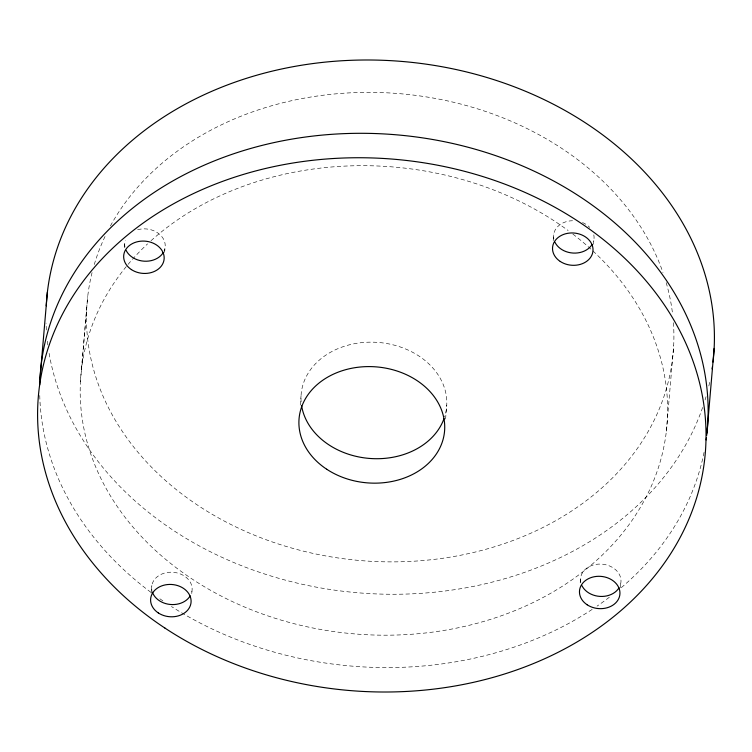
<?xml version="1.0" encoding="UTF-8"?>
<svg xmlns="http://www.w3.org/2000/svg" width="752" height="752" viewBox="0 0 752 752"><rect width="100%" height="100%" fill="white"/><g stroke="black" fill="none" stroke-linecap="round" stroke-linejoin="round"><path stroke-width="0.56" stroke-dasharray="3.76 2.82" d="M81.442 369.693L87.721 296.382M80.436 381.725L86.715 308.414M124.437 247.662L124.917 242.106M164.632 252.428L165.008 247.991M151.18 593.234L151.848 585.46M191.751 593.563L191.939 591.335M300.245 405.102L301.044 395.796M445.569 419.043L446.763 405.084M553.199 240.64L553.773 233.975M593.488 244.297L593.864 239.85M580.224 582.875L580.704 577.32M620.419 587.65L620.804 583.204M666.375 431.178L673.66 345.835M704.06 452.309A334.678 266.584 4.9 0 1 620.221 588.553M609.346 597.248A334.678 266.584 4.9 0 1 597.05 606.131M592.181 609.393A334.678 266.584 4.9 0 1 171.447 606.516M162.94 600.895A334.678 266.584 4.9 0 1 159.227 598.338M150.973 592.369A334.678 266.584 4.9 0 1 39.743 395.251M709.653 382.326A334.678 266.584 4.9 0 1 708.647 386.754M706.053 396.661A334.678 266.584 4.9 0 1 705.075 399.932M702.631 407.443A334.678 266.584 4.9 0 1 357.708 592.755A334.678 266.584 4.9 0 1 48.852 351.842M47.827 344.952A334.678 266.584 4.9 0 1 47.141 339.199M46.37 330.006A334.678 266.584 4.9 0 1 46.06 323.087M572.836 234.06A294.107 234.267 4.9 0 1 593.469 563.098A294.107 234.267 4.9 0 1 182.708 572.545A294.107 234.267 4.9 0 1 147.599 243.845M151.011 240.725A294.107 234.267 4.9 0 1 568.164 230.554M673.416 322.721A294.107 234.267 4.9 0 1 359.052 560.437A294.107 234.267 4.9 0 1 92.44 271.124M94.273 264.516A294.107 234.267 4.9 0 1 105.759 234.962M110.412 225.957A294.107 234.267 4.9 0 1 399.679 93.671A294.107 234.267 4.9 0 1 662.973 272.534M666.178 282.592A294.107 234.267 4.9 0 1 672.655 314.637M580.779 582.321A20.285 16.159 4.9 0 1 602.568 564.207A20.285 16.159 4.9 0 1 619.808 586.344M137.616 229.736A20.285 16.159 4.9 0 1 159.104 233.9A20.285 16.159 4.9 0 1 164.021 251.121M124.982 247.098A20.285 16.159 4.9 0 1 125.311 240.499M151.913 590.452A20.285 16.159 4.9 0 1 172.697 572.253A20.285 16.159 4.9 0 1 191.544 592.943M593.798 234.859A20.285 16.159 4.9 0 1 593.469 241.458M553.839 238.967A20.285 16.159 4.9 0 1 572.554 220.731M582.518 222.573A20.285 16.159 4.9 0 1 589.756 227.424M301.129 401.822A73.019 58.167 4.9 0 1 380.559 342.649A73.019 58.167 4.9 0 1 444.639 416.796"/><path stroke-width="1.13" d="M39.95 379.149L47.385 292.143M706.711 435.417L714.146 348.411M706.438 437.664A334.678 266.584 4.9 0 1 706.137 439.939M39.734 384.883A334.678 266.584 4.9 0 1 391.078 134.392A334.678 266.584 4.9 0 1 706.965 433.124M712.426 366.628A334.678 266.584 4.9 0 1 712.097 368.894M46.239 305.838A334.678 266.584 4.9 0 1 402.386 61.476A334.678 266.584 4.9 0 1 712.999 362.079M619.046 587.782A20.285 16.159 4.9 0 1 600.011 596.411A20.285 16.159 4.9 0 1 581.869 585.535M163.259 252.569A20.285 16.159 4.9 0 1 144.224 261.188A20.285 16.159 4.9 0 1 126.082 250.322M190.19 595.913A20.285 16.159 4.9 0 1 170.131 604.458A20.285 16.159 4.9 0 1 152.365 592.087M592.115 244.428A20.285 16.159 4.9 0 1 573.08 253.057A20.285 16.159 4.9 0 1 554.938 242.191M444.009 418.657A73.019 58.167 4.9 0 1 368.546 458.353A73.019 58.167 4.9 0 1 301.618 405.826M164.979 628.108A334.678 266.584 4.9 0 0 702.594 473.403A334.678 266.584 4.9 0 0 247.85 173.11A334.678 266.584 4.9 0 0 164.979 628.108M587.171 604.796A20.285 16.159 4.9 0 0 619.751 595.424A20.285 16.159 4.9 0 0 592.191 577.226A20.285 16.159 4.9 0 0 587.171 604.796M131.384 269.583A20.285 16.159 4.9 0 0 163.964 260.211A20.285 16.159 4.9 0 0 136.403 242.003A20.285 16.159 4.9 0 0 131.384 269.583M158.315 612.936A20.285 16.159 4.9 0 0 190.895 603.555A20.285 16.159 4.9 0 0 163.334 585.357A20.285 16.159 4.9 0 0 158.315 612.936M560.24 261.452A20.285 16.159 4.9 0 0 592.82 252.07A20.285 16.159 4.9 0 0 565.26 233.872A20.285 16.159 4.9 0 0 560.24 261.452M326.688 469.22A73.019 58.167 4.9 0 0 443.981 435.464A73.019 58.167 4.9 0 0 344.764 369.946A73.019 58.167 4.9 0 0 326.688 469.22"/></g></svg>
